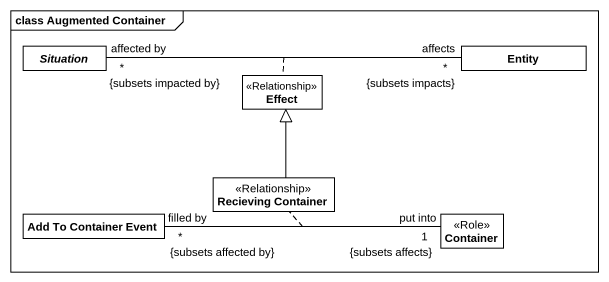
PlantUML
@startuml
mainframe class Augmented Container
hide circle
hide empty members
abstract class Situation
class "Entity" as Entity_
class Effect <<Relationship>>
class "Recieving Container" as Recieving_Container <<Relationship>>
class "Add To Container Event" as Add_To_Container_Event
class Container <<Role>>
Situation "affected by\n*\n{subsets impacted by}" -right- "affects\n*\n{subsets impacts}" Entity_
(Situation, Entity_) .. Effect
Recieving_Container -up-|> Effect
Add_To_Container_Event "filled by\n*\n{subsets affected by}" -right- "put into\n1\n{subsets affects}" Container
(Add_To_Container_Event, Container) .. Recieving_Container
@enduml
